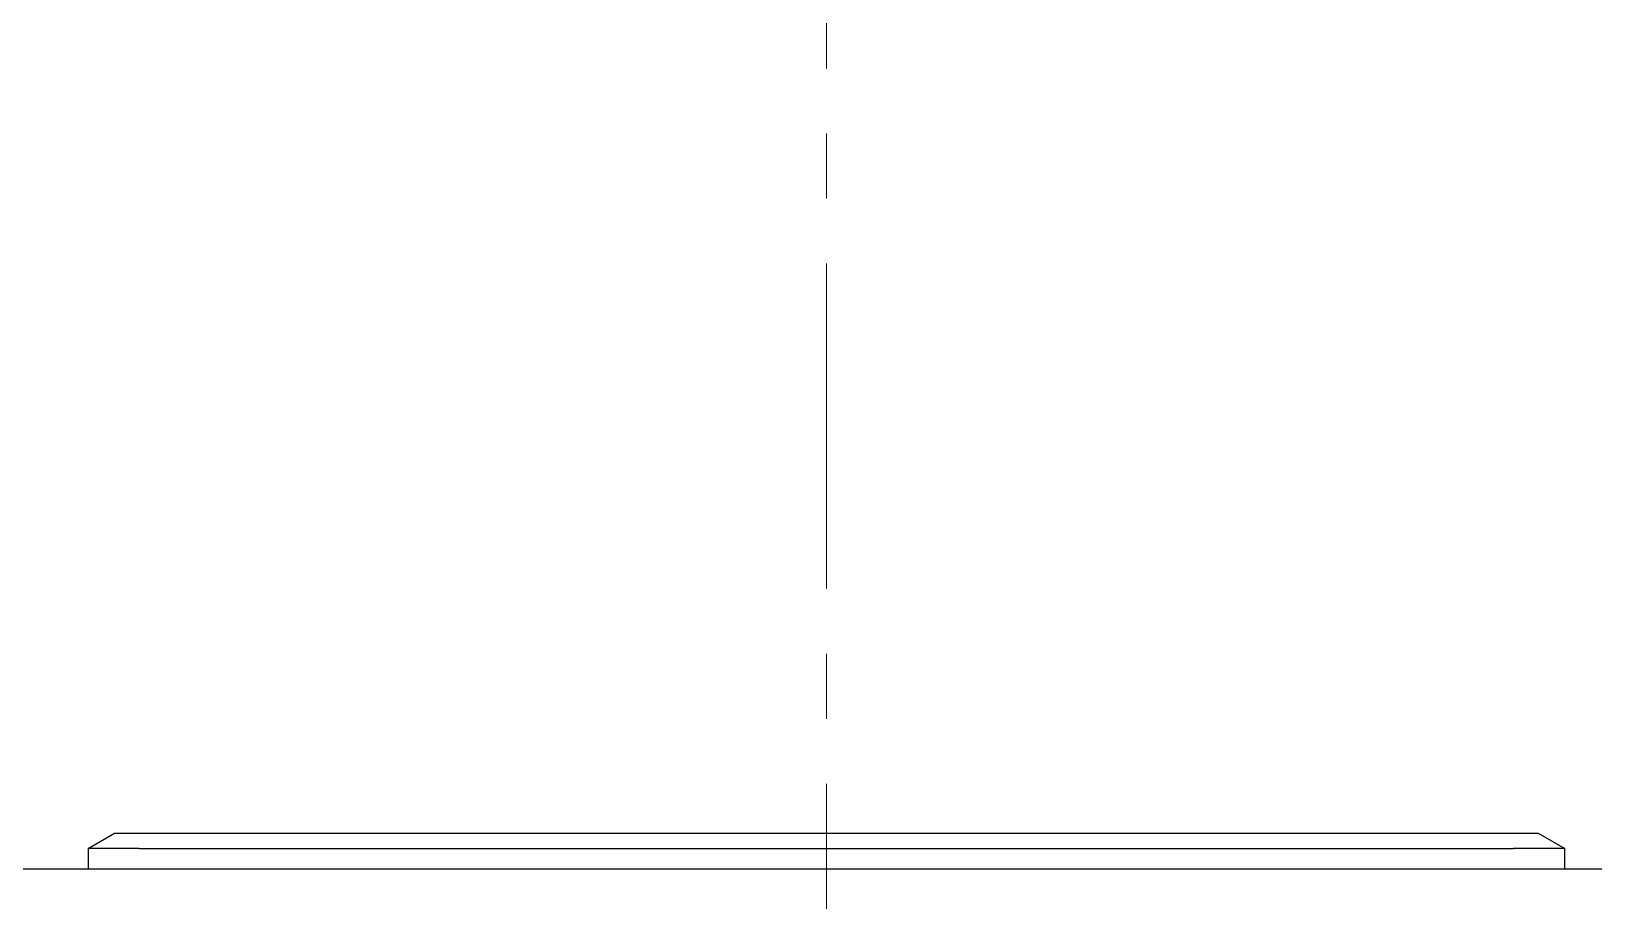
# Model space of a CAD drawing. Header units: millimetres. Extents: x -573 to 3430, y 0 to 3769.
# Drawn here: x 270.7 to 423.3, y 481.9 to 566.8 of the extents above; entities that cross this region are included whole.
import ezdxf

# ---------------------------------------------------------------- set-up
doc = ezdxf.new("R2010")
doc.units = ezdxf.units.MM
doc.linetypes.add('CENTER', pattern=[50.8, 31.75, -6.35, 6.35, -6.35])
doc.layers.add('01 Basic thick', color=7, linetype='Continuous', lineweight=35)
doc.layers.add('05 Center', color=3, linetype='CENTER', lineweight=15)

msp = doc.modelspace()

# ---------------------------------------------------------------- linework, layer by layer
at = {"layer": '01 Basic thick', "lineweight": -3}
for p, q in [((276.239, 486.972, -368.054), (278.837, 488.472, -368.054)), ((278.837, 488.472, -368.054), (281.239, 488.472, -368.054)), ((281.239, 488.472, -368.054), (415.439, 488.472, -368.054)), ((415.439, 488.472, -368.054), (417.841, 488.472, -368.054)), ((417.841, 488.472, -368.054), (420.439, 486.972, -368.054)), ((281.239, 486.972, -368.054), (276.239, 486.972, -368.054)), ((276.239, 486.972, -368.054), (276.239, 484.972, -368.054)), ((281.239, 486.972, -368.054), (415.439, 486.972, -368.054)), ((420.439, 486.972, -368.054), (415.439, 486.972, -368.054)), ((420.439, 484.972, -368.054), (420.439, 486.972, -368.054)), ((169.339, 484.972, -368.054), (527.339, 484.972, -368.054))]:
    msp.add_line(p, q, dxfattribs=at)
at = {"layer": '05 Center'}
msp.add_line((348.339, 105.939, -368.054), (348.339, 3767.44, -368.054), dxfattribs=at)

doc.saveas('drawing.dxf')
